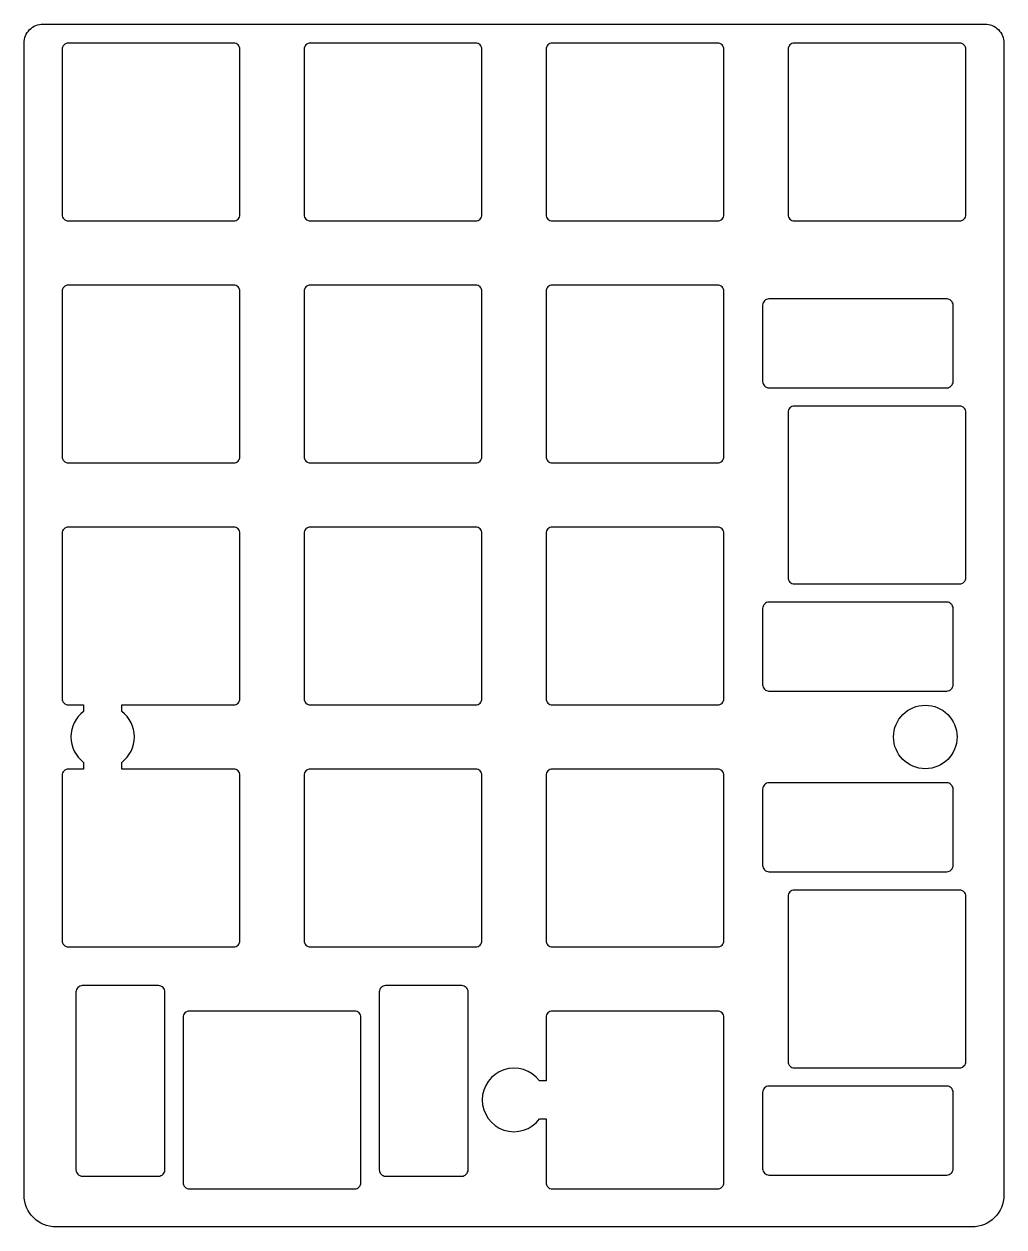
# Model space of a CAD drawing. Header units: millimetres. Extents: x -38.6 to 38.6, y -57.6 to 37.1.
import ezdxf

# ---------------------------------------------------------------- set-up
doc = ezdxf.new("R2010")
doc.units = ezdxf.units.MM
doc.layers.add('plate', color=90, linetype='Continuous')

msp = doc.modelspace()

# ---------------------------------------------------------------- linework, layer by layer
at = {"layer": 'plate'}
for points in [[(-38.575, -55.125), (-38.575, 35.575, -0.414214), (-37.075, 37.075), (37.075, 37.075, -0.414214), (38.575, 35.575), (38.575, -55.125, -0.414214), (36.075, -57.625), (-36.075, -57.625, -0.414214)], [(-35.575, 35.075), (-35.575, 22.075, 0.414214), (-35.075, 21.575), (-22.075, 21.575, 0.414214), (-21.575, 22.075), (-21.575, 35.075, 0.414214), (-22.075, 35.575), (-35.075, 35.575, 0.414214)], [(-16.525, 35.075), (-16.525, 22.075, 0.414214), (-16.025, 21.575), (-3.025, 21.575, 0.414214), (-2.525, 22.075), (-2.525, 35.075, 0.414214), (-3.025, 35.575), (-16.025, 35.575, 0.414214)], [(2.525, 35.075), (2.525, 22.075, 0.414214), (3.025, 21.575), (16.025, 21.575, 0.414214), (16.525, 22.075), (16.525, 35.075, 0.414214), (16.025, 35.575), (3.025, 35.575, 0.414214)], [(21.575, 35.075), (21.575, 22.075, 0.414214), (22.075, 21.575), (35.075, 21.575, 0.414214), (35.575, 22.075), (35.575, 35.075, 0.414214), (35.075, 35.575), (22.075, 35.575, 0.414214)], [(-35.575, 16.025), (-35.575, 3.025, 0.414214), (-35.075, 2.525), (-22.075, 2.525, 0.414214), (-21.575, 3.025), (-21.575, 16.025, 0.414214), (-22.075, 16.525), (-35.075, 16.525, 0.414214)], [(-16.525, 16.025), (-16.525, 3.025, 0.414214), (-16.025, 2.525), (-3.025, 2.525, 0.414214), (-2.525, 3.025), (-2.525, 16.025, 0.414214), (-3.025, 16.525), (-16.025, 16.525, 0.414214)], [(2.525, 16.025), (2.525, 3.025, 0.414214), (3.025, 2.525), (16.025, 2.525, 0.414214), (16.525, 3.025), (16.525, 16.025, 0.414214), (16.025, 16.525), (3.025, 16.525, 0.414214)], [(34.075, 15.438), (20.075, 15.438, 0.414214), (19.575, 14.938), (19.575, 8.938, 0.414214), (20.075, 8.438), (34.075, 8.438, 0.414214), (34.575, 8.938), (34.575, 14.938, 0.414214)], [(35.075, 7), (22.075, 7, 0.414214), (21.575, 6.5), (21.575, -6.5, 0.414214), (22.075, -7), (35.075, -7, 0.414214), (35.575, -6.5), (35.575, 6.5, 0.414214)], [(-33.885, -17.05, 0.5), (-33.885, -21.05), (-33.885, -21.575), (-35.075, -21.575, 0.414214), (-35.575, -22.075), (-35.575, -35.075, 0.414214), (-35.075, -35.575), (-22.075, -35.575, 0.414214), (-21.575, -35.075), (-21.575, -22.075, 0.414214), (-22.075, -21.575), (-30.885, -21.575), (-30.885, -21.05, 0.5), (-30.885, -17.05), (-30.885, -16.525), (-22.075, -16.525, 0.414214), (-21.575, -16.025), (-21.575, -3.025, 0.414214), (-22.075, -2.525), (-35.075, -2.525, 0.414214), (-35.575, -3.025), (-35.575, -16.025, 0.414214), (-35.075, -16.525), (-33.885, -16.525)], [(-16.525, -3.025), (-16.525, -16.025, 0.414214), (-16.025, -16.525), (-3.025, -16.525, 0.414214), (-2.525, -16.025), (-2.525, -3.025, 0.414214), (-3.025, -2.525), (-16.025, -2.525, 0.414214)], [(2.525, -3.025), (2.525, -16.025, 0.414214), (3.025, -16.525), (16.025, -16.525, 0.414214), (16.525, -16.025), (16.525, -3.025, 0.414214), (16.025, -2.525), (3.025, -2.525, 0.414214)], [(34.075, -8.438), (20.075, -8.438, 0.414214), (19.575, -8.938), (19.575, -14.938, 0.414214), (20.075, -15.438), (34.075, -15.438, 0.414214), (34.575, -14.938), (34.575, -8.938, 0.414214)], [(-16.525, -22.075), (-16.525, -35.075, 0.414214), (-16.025, -35.575), (-3.025, -35.575, 0.414214), (-2.525, -35.075), (-2.525, -22.075, 0.414214), (-3.025, -21.575), (-16.025, -21.575, 0.414214)], [(2.525, -22.075), (2.525, -35.075, 0.414214), (3.025, -35.575), (16.025, -35.575, 0.414214), (16.525, -35.075), (16.525, -22.075, 0.414214), (16.025, -21.575), (3.025, -21.575, 0.414214)], [(34.075, -22.662), (20.075, -22.662, 0.414214), (19.575, -23.162), (19.575, -29.162, 0.414214), (20.075, -29.662), (34.075, -29.662, 0.414214), (34.575, -29.162), (34.575, -23.162, 0.414214)], [(35.075, -31.1), (22.075, -31.1, 0.414214), (21.575, -31.6), (21.575, -44.6, 0.414214), (22.075, -45.1), (35.075, -45.1, 0.414214), (35.575, -44.6), (35.575, -31.6, 0.414214)], [(-27.488, -53.125), (-27.488, -39.125, 0.414214), (-27.988, -38.625), (-33.988, -38.625, 0.414214), (-34.488, -39.125), (-34.488, -53.125, 0.414214), (-33.988, -53.625), (-27.988, -53.625, 0.414214)], [(-3.612, -53.125), (-3.612, -39.125, 0.414214), (-4.112, -38.625), (-10.112, -38.625, 0.414214), (-10.612, -39.125), (-10.612, -53.125, 0.414214), (-10.112, -53.625), (-4.112, -53.625, 0.414214)], [(-26.05, -41.125), (-26.05, -54.125, 0.414214), (-25.55, -54.625), (-12.55, -54.625, 0.414214), (-12.05, -54.125), (-12.05, -41.125, 0.414214), (-12.55, -40.625), (-25.55, -40.625, 0.414214)], [(2.525, -49.125), (2.525, -54.125, 0.414214), (3.025, -54.625), (16.025, -54.625, 0.414214), (16.525, -54.125), (16.525, -41.125, 0.414214), (16.025, -40.625), (3.025, -40.625, 0.414214), (2.525, -41.125), (2.525, -46.125), (2, -46.125, 3), (2, -49.125)], [(34.075, -46.538), (20.075, -46.538, 0.414214), (19.575, -47.038), (19.575, -53.038, 0.414214), (20.075, -53.538), (34.075, -53.538, 0.414214), (34.575, -53.038), (34.575, -47.038, 0.414214)]]:
    msp.add_lwpolyline(points, format="xyb", close=True, dxfattribs=at)
msp.add_circle((32.385, -19.05), 2.5, dxfattribs=at)

doc.saveas('drawing.dxf')
